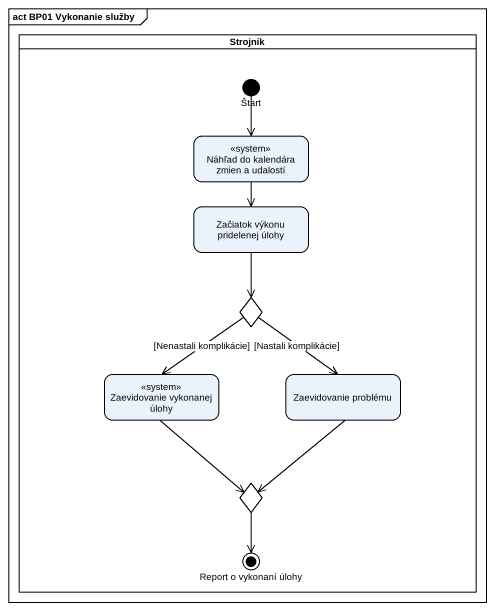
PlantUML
@startuml
mainframe act BP01 Vykonanie služby
hide empty description
state Strojník <<partition>> {
  state Štart <<start>>
  state "Náhľad do kalendára zmien a udalostí" as Náhľad_do_kalendára_zmien_a <<system>>
  state "Začiatok výkonu pridelenej úlohy" as Začiatok_výkonu_pridelenej
  state choice1 <<choice>>
  state "Zaevidovanie vykonanej úlohy" as Zaevidovanie_vykonanej_úlohy <<system>>
  state "Zaevidovanie problému" as Zaevidovanie_problému
  state choice2 <<choice>>
  state "Report o vykonaní úlohy" as Report_o_vykonaní_úlohy <<end>>
}
Štart --> Náhľad_do_kalendára_zmien_a
Náhľad_do_kalendára_zmien_a --> Začiatok_výkonu_pridelenej
Začiatok_výkonu_pridelenej --> choice1
choice1 --> Zaevidovanie_vykonanej_úlohy : [Nenastali komplikácie]
choice1 --> Zaevidovanie_problému : [Nastali komplikácie]
Zaevidovanie_vykonanej_úlohy --> choice2
Zaevidovanie_problému --> choice2
choice2 --> Report_o_vykonaní_úlohy
@enduml
